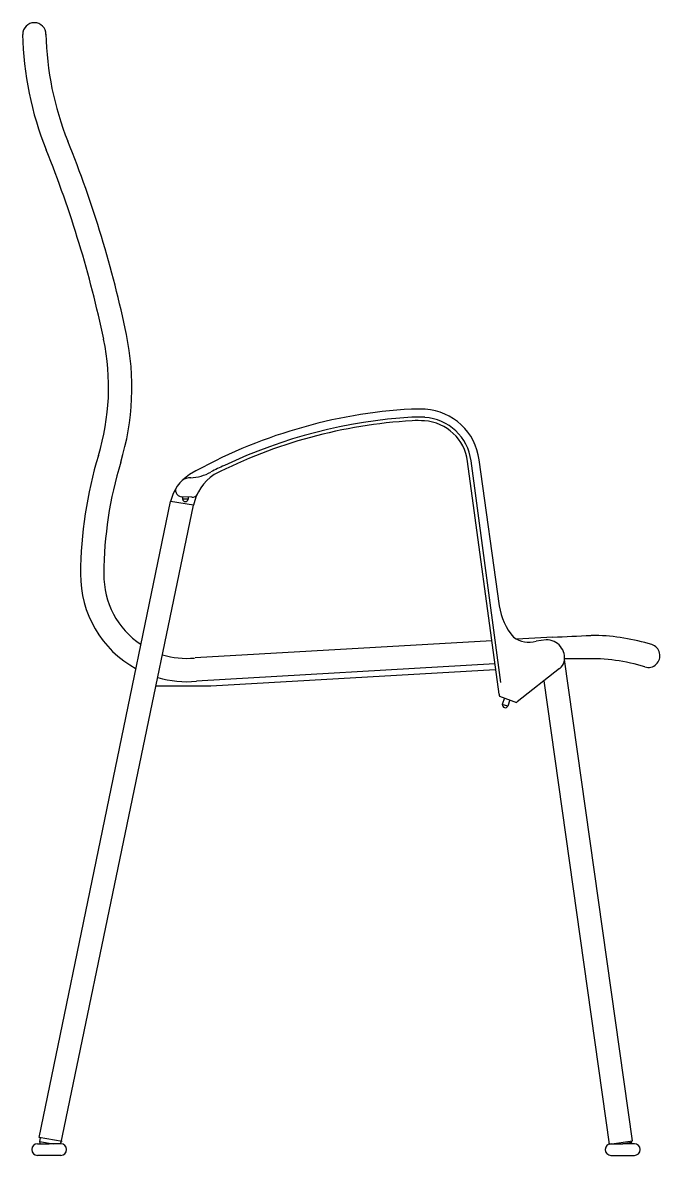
# Model space of a CAD drawing. Header units: metres. Extents: x -0.02 to 0.54, y 0 to 1.
import ezdxf

# ---------------------------------------------------------------- set-up
doc = ezdxf.new("R2010")
doc.units = ezdxf.units.M
doc.layers.add('ceco.net 59', color=7, linetype='Continuous')

# ---------------------------------------------------------------- blocks, each defined once
blk = doc.blocks.new('chair04L')
for p, q in [((-23.873, -50.1154), (-23.9007, -49.91)), ((-23.8713, -50.1052), (-23.8976, -49.9096)), ((-23.8727, -50.0376), (-23.8904, -49.9087)), ((-24.1445, -49.9415), (-24.1539, -49.9412)), ((-24.1527, -49.9412), (-24.1528, -49.943)), ((-24.1477, -49.9433), (-24.1528, -49.9434)), ((-24.1476, -49.9414), (-24.1476, -49.9432)), ((-24.2794, -50.507), (-24.1632, -49.9454)), ((-24.2602, -50.5124), (-24.1429, -49.9487)), ((-24.1429, -49.9487), (-24.1633, -49.9454)), ((-23.788, -50.0637), (-23.7917, -50.0637)), ((-23.8794, -50.0683), (-24.1416, -50.0835)), ((-23.8255, -50.0652), (-23.8572, -50.067)), ((-23.8314, -50.0676), (-23.8402, -50.0688)), ((-23.7966, -50.0843), (-23.8151, -50.0843)), ((-23.8766, -50.0888), (-24.1404, -50.1041)), ((-23.8763, -50.094), (-24.1276, -50.1085)), ((-23.8196, -50.093), (-23.8569, -50.1224)), ((-23.7551, -50.5098), (-23.8152, -50.085)), ((-23.7755, -50.5127), (-23.8331, -50.1037)), ((-24.1276, -50.1085), (-24.1761, -50.1085)), ((-23.8726, -50.1172), (-23.8575, -50.1228)), ((-23.8682, -50.1189), (-23.8701, -50.1245)), ((-23.8652, -50.1261), (-23.8701, -50.1245)), ((-23.8634, -50.1206), (-23.8652, -50.1261)), ((-24.2808, -50.5124), (-24.2705, -50.5124)), ((-24.2591, -50.5104), (-24.2794, -50.507)), ((-24.2784, -50.5072), (-24.279, -50.5105)), ((-24.279, -50.5105), (-24.2784, -50.5124)), ((-24.279, -50.5105), (-24.2671, -50.5124)), ((-24.2602, -50.5124), (-24.2705, -50.5124)), ((-24.2601, -50.5102), (-24.2605, -50.5123)), ((-23.7755, -50.5127), (-23.7551, -50.5098)), ((-23.774, -50.5124), (-23.7637, -50.5124)), ((-23.7534, -50.5124), (-23.7637, -50.5124)), ((-23.7559, -50.5115), (-23.7626, -50.5124)), ((-23.7559, -50.5115), (-23.7565, -50.5124)), ((-23.7559, -50.5115), (-23.7562, -50.5099)), ((-24.2601, -50.5227), (-24.2809, -50.5227)), ((-23.7741, -50.5227), (-23.7533, -50.5227)), ((-23.7533, -50.5227), (-23.7533, -50.5227))]:
    blk.add_line(p, q)
for centre, radius, start, end in [((-24.2836, -49.533), 0.0103, 0, 180), ((-24.0047, -49.5271), 0.2893, 181.1558, 201.8805), ((-24.006, -49.5274), 0.2674, 181.1244, 201.9287), ((-25.1954, -50.0064), 1.0149, 11.8506, 21.9356), ((-25.1954, -50.0064), 0.9943, 11.8506, 21.9356), ((-24.4242, -49.8445), 0.2062, 343.0063, 11.8506), ((-24.4242, -49.8445), 0.2268, 343.0063, 11.8506), ((-23.924, -50.3149), 0.4519, 93.3502, 119.4895), ((-23.9459, -50.2099), 0.3461, 88.715, 90.7414), ((-23.9416, -49.9153), 0.0515, 7.3863, 86.2271), ((-23.9416, -49.9153), 0.0515, 7.3863, 86.2271), ((-23.924, -50.3149), 0.4415, 93.3502, 117.0283), ((-23.924, -50.3149), 0.4446, 93.3502, 115.5369), ((-23.9449, -49.9853), 0.1144, 86.882, 92.5649), ((-23.9448, -49.9694), 0.0954, 86.428, 93.0143), ((-23.9416, -49.9153), 0.0412, 7.3863, 86.2271), ((-23.9416, -49.9153), 0.0412, 7.3863, 86.2271), ((-23.9416, -49.9153), 0.0443, 7.3863, 86.2271), ((-23.8801, -50.0108), 0.3627, 163.0063, 179.7384), ((-23.8801, -50.0108), 0.3421, 163.0063, 179.7384), ((-23.9872, -50.2019), 0.3156, 114.0284, 116.4248), ((-24.1271, -49.9531), 0.0369, 121.5877, 168.0563), ((-24.1457, -49.9369), 0.0125, 88.6738, 125.68), ((-24.1471, -49.8848), 0.0397, 272.3589, 299.3425), ((-24.1014, -49.9569), 0.0423, 123.3762, 168.8781), ((-24.1533, -49.9357), 0.00551, 141.4079, 263.3509), ((-24.1502, -49.9428), 0.00264, 192.8865, 347.5257), ((-24.1436, -49.9373), 0.0043, 258.0333, 337.7457), ((-24.1487, -50.0104), 0.0941, 179.2714, 241.401), ((-24.1487, -50.0104), 0.0735, 179.2714, 236.4431), ((-23.8166, -50.0289), 0.0568, 188.7895, 219.6741), ((-24.2787, -39.8431), 10.2321, 272.53827, 272.72763), ((-23.7927, -50.2504), 0.1868, 72.9783, 88.5456), ((-23.8464, -50.0461), 0.0236, 234.1401, 285.4213), ((-23.8309, -50.0834), 0.0158, 347.3281, 91.7509), ((-23.7411, -50.0816), 0.0103, 252.9783, 72.9783), ((-24.1487, -50.0104), 0.0735, 252.9043, 275.0885), ((-23.7927, -50.2504), 0.1662, 92.2429, 92.3036), ((-23.7927, -50.2504), 0.1662, 72.9783, 91.3695), ((-23.8255, -50.0846), 0.0103, 305.1259, 347.3281), ((-24.1487, -50.0104), 0.0941, 254.0764, 275.0885), ((-23.8628, -50.114), 0.0103, 187.6671, 198.1485), ((-23.8674, -50.1248), 0.00264, 174.4671, 329.1063), ((-23.8628, -50.114), 0.0103, 301.0838, 305.1259), ((-24.2808, -50.5176), 0.00515, 90, 270), ((-24.2602, -50.5176), 0.00515, 270, 90), ((-23.774, -50.5176), 0.00515, 89.9516, 268.9963), ((-23.7534, -50.5176), 0.00515, 270, 90)]:
    blk.add_arc(centre, radius, start, end)

msp = doc.modelspace()

# ---------------------------------------------------------------- block references
at = {"layer": 'ceco.net 59'}
msp.add_blockref('chair04L', (24.2705, 50.5227), dxfattribs=at)

doc.saveas('drawing.dxf')
